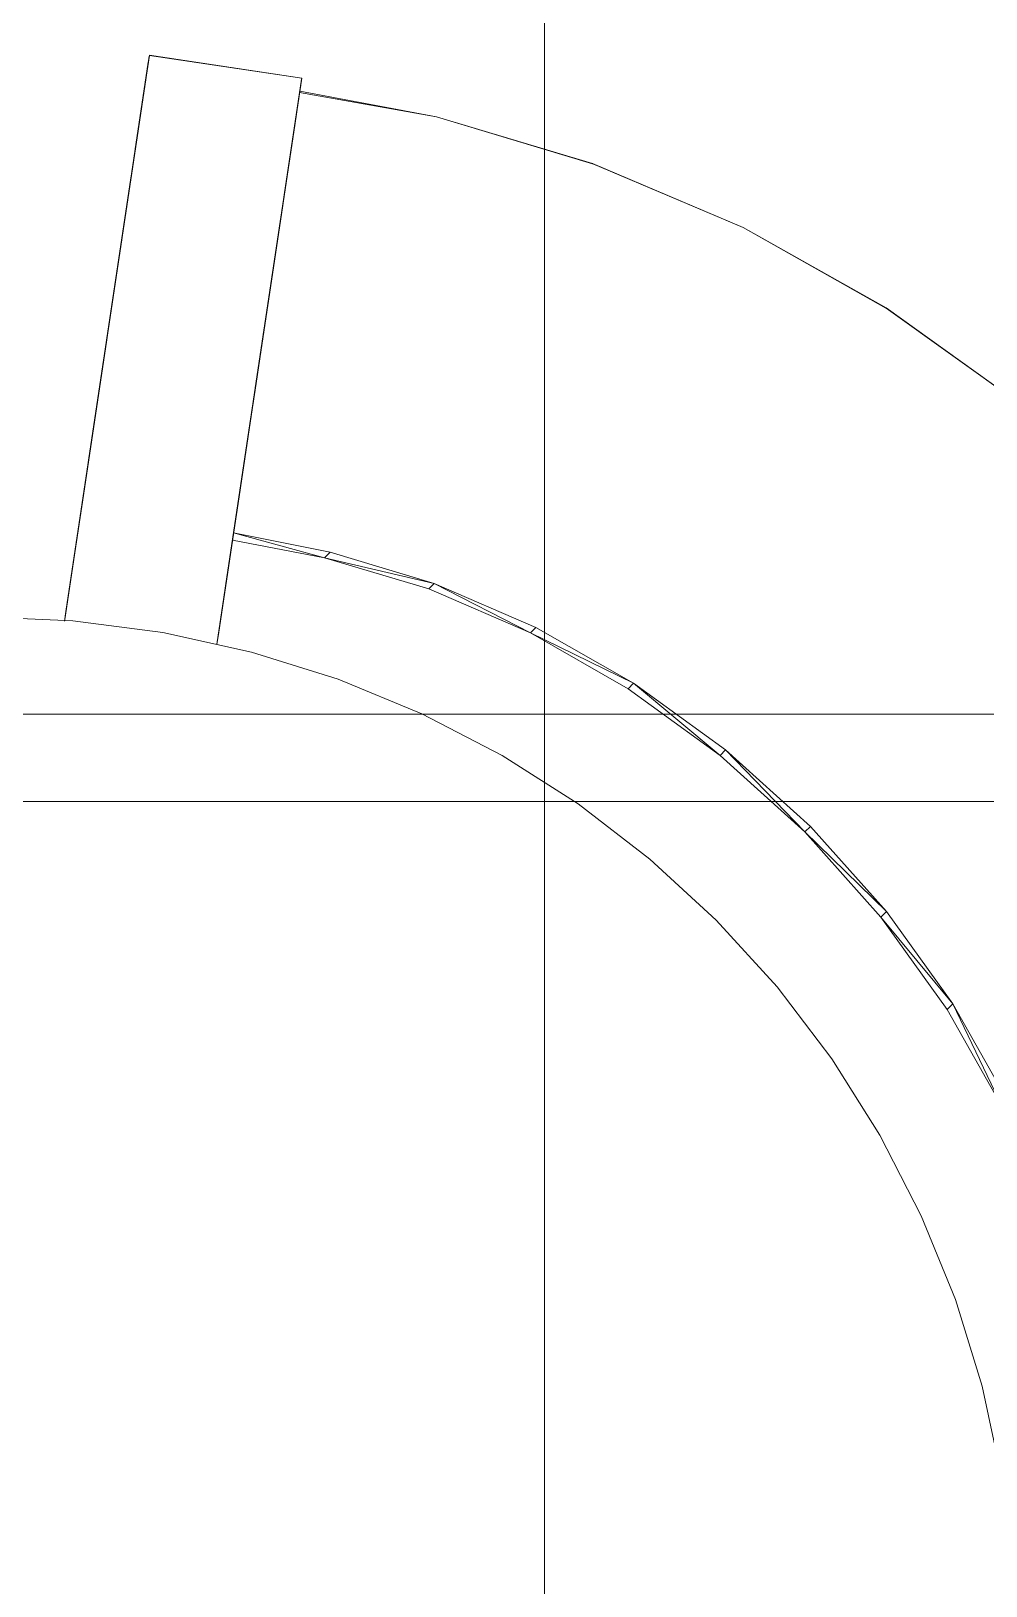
# Model space of a CAD drawing. Extents: x -566 to 72611, y -487 to 32334.
# Drawn here: x 89.28 to 96.26, y 61.27 to 72.63 of the extents above; entities that cross this region are included whole.
import ezdxf

# ---------------------------------------------------------------- set-up
doc = ezdxf.new("R2010")
doc.units = 0
doc.header["$LTSCALE"] = 0.5
doc.header["$MEASUREMENT"] = 0
doc.layers.add('ceilling', color=141, linetype='CONTINUOUS', lineweight=18)
doc.layers.add('floor', color=7, linetype='CONTINUOUS', lineweight=5, true_color=0xcfcfcf)
doc.layers.add('layout', color=7, linetype='CONTINUOUS', lineweight=5, true_color=0xcfcfcf)

msp = doc.modelspace()

# ---------------------------------------------------------------- hatches: boundary and pattern name
at = {"layer": 'floor'}
h = msp.add_hatch(dxfattribs=at)
h.set_pattern_fill('ANSI37', color=256, scale=100, angle=45)
h.set_pattern_definition([(90, (243.028, 267.632), (-12.5, 9e-16), []), (180, (243.028, 267.632), (-9e-16, -12.5), [])])
h.paths.add_polyline_path([(253.46925, 349.5), (154.11744, 349.5), (154.11744, 348.5), (101.14781, 348.5), (101.14781, 349.5), (0, 349.5), (0, 344.5), (36, 344.5, -0.33835703), (0, 308.66941), (0, 308.5), (0, 173.75), (253.46925, 173.75)])
h.paths.add_polyline_path([(36, 344.5), (0, 344.5), (0, 308.66941, 0.33835703)], flags=17)
h.paths.add_polyline_path([(253.46925, 173.75), (0, 173.75), (0, 173.74997), (0, 169.75), (253.46925, 169.75)])
h.paths.add_polyline_path([(253.46925, 169.75), (0, 169.75), (0, 149.21137), (36, 149.21137, -0.33835703), (0, 113.38078), (0, 113.21137), (0, 29.94998), (0, -5), (253.46925, -5)])
h.paths.add_polyline_path([(36, 149.21137), (0, 149.21137), (0, 113.38078, 0.33835703)], flags=17)
h.paths.add_polyline_path([(575.25, 169.75), (510, 169.75), (474.75, 169.75), (327.5, 169.75), (285.46925, 169.75), (285.46925, 165.75), (253.46925, 165.75), (253.46925, -5), (263.99725, -5), (263.99725, 95.99051), (287, 95.99051), (287, 97.5), (292, 97.5), (292, -5), (341.25, -5), (341.25, 13.02988), (341.25012, 15.02988), (346.24839, 15.02988, 0.36108524), (374.08728, 41.24999), (346.25012, 41.24999), (346.25012, 42.99999), (341.25, 42.99999), (341.25, 44.99999), (341.25, 97.5), (357.75, 97.5), (405.75, 97.5), (575.25, 97.5)])

# ---------------------------------------------------------------- linework, layer by layer
at = {"layer": 'ceilling'}
msp.add_line((0, 67), (341.25006, 67), dxfattribs=at)
at = {"layer": 'layout'}
for points in [[(90.14613, 72.45366, 2.3725), (90.14613, 72.45366, 2.3725), (90.13246, 72.36271, 2.15306), (89.99389, 71.43862, 2.15663)], [(90.00722, 71.5275, 2.29151), (90.00722, 71.5275, 2.29151), (90.14613, 72.45366, 2.3725), (89.99389, 71.43862, 2.15663)], [(90.02085, 71.61883, 2.42491), (90.02085, 71.61883, 2.42491), (90.14613, 72.45366, 2.3725), (90.00722, 71.5275, 2.29151)], [(90.146, 72.45241, 2.41261), (90.146, 72.45241, 2.41261), (90.14613, 72.45366, 2.3725), (90.02085, 71.61883, 2.42491)], [(90.14504, 72.44662, 2.45235), (90.14504, 72.44662, 2.45235), (90.146, 72.45241, 2.41261), (90.02085, 71.61883, 2.42491)], [(90.03497, 71.71262, 2.55679), (90.03497, 71.71262, 2.55679), (90.14504, 72.44662, 2.45235), (90.02085, 71.61883, 2.42491)], [(90.1435, 72.4364, 2.49127), (90.1435, 72.4364, 2.49127), (90.14504, 72.44662, 2.45235), (90.03497, 71.71262, 2.55679)], [(90.14131, 72.42182, 2.52892), (90.14131, 72.42182, 2.52892), (90.1435, 72.4364, 2.49127), (90.03497, 71.71262, 2.55679)], [(90.13855, 72.40314, 2.56487), (90.13855, 72.40314, 2.56487), (90.14131, 72.42182, 2.52892), (90.03497, 71.71262, 2.55679)], [(90.03904, 71.7395, 2.59033), (90.03904, 71.7395, 2.59033), (90.13855, 72.40314, 2.56487), (90.03497, 71.71262, 2.55679)], [(90.13517, 72.3804, 2.59869), (90.13517, 72.3804, 2.59869), (90.13855, 72.40314, 2.56487), (90.03904, 71.7395, 2.59033)], [(90.04347, 71.76966, 2.62125), (90.04347, 71.76966, 2.62125), (90.13517, 72.3804, 2.59869), (90.03904, 71.7395, 2.59033)], [(90.13118, 72.35395, 2.62999), (90.13118, 72.35395, 2.62999), (90.13517, 72.3804, 2.59869), (90.04347, 71.76966, 2.62125)], [(90.14613, 72.45366, 2.3725), (90.14613, 72.45366, 2.3725), (90.146, 72.45241, 2.41261), (91.26044, 72.28638, 2.3725)], [(90.11931, 72.2747, 1.9326), (90.11931, 72.2747, 1.9326), (90.10651, 72.18945, 1.71114), (89.95606, 71.18679, 1.74352)], [(89.95606, 71.18679, 1.74352), (89.95606, 71.18679, 1.74352), (90.11931, 72.2747, 1.9326), (89.96825, 71.26816, 1.8826)], [(89.98092, 71.35216, 2.02032), (89.98092, 71.35216, 2.02032), (90.11931, 72.2747, 1.9326), (89.96825, 71.26816, 1.8826)], [(90.13246, 72.36271, 2.15306), (90.13246, 72.36271, 2.15306), (90.11931, 72.2747, 1.9326), (89.98092, 71.35216, 2.02032)], [(89.99389, 71.43862, 2.15663), (89.99389, 71.43862, 2.15663), (90.13246, 72.36271, 2.15306), (89.98092, 71.35216, 2.02032)], [(90.04851, 71.80284, 2.64924), (90.04851, 71.80284, 2.64924), (90.13118, 72.35395, 2.62999), (90.04347, 71.76966, 2.62125)], [(90.12671, 72.32418, 2.65841), (90.12671, 72.32418, 2.65841), (90.13118, 72.35395, 2.62999), (90.04851, 71.80284, 2.64924)], [(90.0539, 71.83878, 2.67405), (90.0539, 71.83878, 2.67405), (90.12671, 72.32418, 2.65841), (90.04851, 71.80284, 2.64924)], [(90.1218, 72.29139, 2.68362), (90.1218, 72.29139, 2.68362), (90.12671, 72.32418, 2.65841), (90.0539, 71.83878, 2.67405)], [(90.05964, 71.87696, 2.69545), (90.05964, 71.87696, 2.69545), (90.1218, 72.29139, 2.68362), (90.0539, 71.83878, 2.67405)], [(90.1165, 72.25589, 2.70532), (90.1165, 72.25589, 2.70532), (90.1218, 72.29139, 2.68362), (90.05964, 71.87696, 2.69545)], [(91.26044, 72.28638, 2.3725), (91.26044, 72.28638, 2.3725), (91.10816, 71.27139, 2.15663), (91.24681, 72.19556, 2.15306)], [(91.12148, 71.36026, 2.29151), (91.12148, 71.36026, 2.29151), (91.10816, 71.27139, 2.15663), (91.26044, 72.28638, 2.3725)], [(91.13525, 71.45164, 2.42491), (91.13525, 71.45164, 2.42491), (91.12148, 71.36026, 2.29151), (91.26044, 72.28638, 2.3725)], [(91.26027, 72.28517, 2.41261), (91.26027, 72.28517, 2.41261), (91.13525, 71.45164, 2.42491), (91.26044, 72.28638, 2.3725)], [(91.25943, 72.27944, 2.45235), (91.25943, 72.27944, 2.45235), (91.13525, 71.45164, 2.42491), (91.26027, 72.28517, 2.41261)], [(91.14928, 71.54535, 2.55679), (91.14928, 71.54535, 2.55679), (91.13525, 71.45164, 2.42491), (91.25943, 72.27944, 2.45235)], [(91.2579, 72.26921, 2.49127), (91.2579, 72.26921, 2.49127), (91.14928, 71.54535, 2.55679), (91.25943, 72.27944, 2.45235)], [(91.25571, 72.25463, 2.52892), (91.25571, 72.25463, 2.52892), (91.14928, 71.54535, 2.55679), (91.2579, 72.26921, 2.49127)], [(90.10651, 72.18945, 1.71114), (90.10651, 72.18945, 1.71114), (90.0941, 72.10691, 1.48873), (89.94423, 71.10784, 1.60313)], [(89.95606, 71.18679, 1.74352), (89.95606, 71.18679, 1.74352), (90.10651, 72.18945, 1.71114), (89.94423, 71.10784, 1.60313)], [(90.06561, 71.91717, 2.71323), (90.06561, 71.91717, 2.71323), (90.1165, 72.25589, 2.70532), (90.05964, 71.87696, 2.69545)], [(90.11308, 72.23337, 2.716), (90.11308, 72.23337, 2.716), (90.1165, 72.25589, 2.70532), (90.06561, 71.91717, 2.71323)], [(90.07196, 71.95906, 2.72723), (90.07196, 71.95906, 2.72723), (90.11308, 72.23337, 2.716), (90.06561, 71.91717, 2.71323)], [(90.10488, 72.17862, 2.73724), (90.10488, 72.17862, 2.73724), (90.11308, 72.23337, 2.716), (90.07196, 71.95906, 2.72723)], [(90.07836, 72.00212, 2.73733), (90.07836, 72.00212, 2.73733), (90.10488, 72.17862, 2.73724), (90.07196, 71.95906, 2.72723)], [(90.09831, 72.1347, 2.74337), (90.09831, 72.1347, 2.74337), (90.10488, 72.17862, 2.73724), (90.07836, 72.00212, 2.73733)], [(91.24681, 72.19556, 2.15306), (91.24681, 72.19556, 2.15306), (91.09518, 71.18493, 2.02032), (91.23357, 72.10747, 1.9326)], [(91.10816, 71.27139, 2.15663), (91.10816, 71.27139, 2.15663), (91.09518, 71.18493, 2.02032), (91.24681, 72.19556, 2.15306)], [(91.25295, 72.23595, 2.56487), (91.25295, 72.23595, 2.56487), (91.14928, 71.54535, 2.55679), (91.25571, 72.25463, 2.52892)], [(91.15331, 71.57227, 2.59033), (91.15331, 71.57227, 2.59033), (91.14928, 71.54535, 2.55679), (91.25295, 72.23595, 2.56487)], [(91.24953, 72.21325, 2.59869), (91.24953, 72.21325, 2.59869), (91.15331, 71.57227, 2.59033), (91.25295, 72.23595, 2.56487)], [(91.15787, 71.60247, 2.62125), (91.15787, 71.60247, 2.62125), (91.15331, 71.57227, 2.59033), (91.24953, 72.21325, 2.59869)], [(91.24554, 72.18681, 2.62999), (91.24554, 72.18681, 2.62999), (91.15787, 71.60247, 2.62125), (91.24953, 72.21325, 2.59869)], [(91.16286, 71.63569, 2.64924), (91.16286, 71.63569, 2.64924), (91.15787, 71.60247, 2.62125), (91.24554, 72.18681, 2.62999)], [(91.24107, 72.15704, 2.65841), (91.24107, 72.15704, 2.65841), (91.16286, 71.63569, 2.64924), (91.24554, 72.18681, 2.62999)], [(91.16821, 71.6715, 2.67405), (91.16821, 71.6715, 2.67405), (91.16286, 71.63569, 2.64924), (91.24107, 72.15704, 2.65841)], [(91.23611, 72.12412, 2.68362), (91.23611, 72.12412, 2.68362), (91.16821, 71.6715, 2.67405), (91.24107, 72.15704, 2.65841)], [(91.24478, 72.18175, 2.62991), (91.24478, 72.18175, 2.62991), (91.24637, 72.19238, 2.65727), (92.24449, 72.00271, 2.30042)], [(90.0941, 72.10691, 1.48873), (90.0941, 72.10691, 1.48873), (90.08218, 72.02736, 1.26539), (89.92169, 70.95779, 1.31857)], [(89.93274, 71.03148, 1.46147), (89.93274, 71.03148, 1.46147), (90.0941, 72.10691, 1.48873), (89.92169, 70.95779, 1.31857)], [(89.94423, 71.10784, 1.60313), (89.94423, 71.10784, 1.60313), (90.0941, 72.10691, 1.48873), (89.93274, 71.03148, 1.46147)], [(90.08498, 72.04599, 2.74341), (90.08498, 72.04599, 2.74341), (90.09831, 72.1347, 2.74337), (90.07836, 72.00212, 2.73733)], [(90.09164, 72.09035, 2.74544), (90.09164, 72.09035, 2.74544), (90.09831, 72.1347, 2.74337), (90.08498, 72.04599, 2.74341)], [(91.23357, 72.10747, 1.9326), (91.23357, 72.10747, 1.9326), (91.07046, 71.0196, 1.74352), (91.22082, 72.02217, 1.71115)], [(91.0826, 71.10101, 1.8826), (91.0826, 71.10101, 1.8826), (91.07046, 71.0196, 1.74352), (91.23357, 72.10747, 1.9326)], [(91.09518, 71.18493, 2.02032), (91.09518, 71.18493, 2.02032), (91.0826, 71.10101, 1.8826), (91.23357, 72.10747, 1.9326)], [(91.174, 71.70981, 2.69545), (91.174, 71.70981, 2.69545), (91.16821, 71.6715, 2.67405), (91.23611, 72.12412, 2.68362)], [(91.23077, 72.08865, 2.70532), (91.23077, 72.08865, 2.70532), (91.174, 71.70981, 2.69545), (91.23611, 72.12412, 2.68362)], [(91.18, 71.74998, 2.71323), (91.18, 71.74998, 2.71323), (91.174, 71.70981, 2.69545), (91.23077, 72.08865, 2.70532)], [(91.22743, 72.06622, 2.716), (91.22743, 72.06622, 2.716), (91.18, 71.74998, 2.71323), (91.23077, 72.08865, 2.70532)], [(91.18623, 71.79183, 2.72723), (91.18623, 71.79183, 2.72723), (91.18, 71.74998, 2.71323), (91.22743, 72.06622, 2.716)], [(91.21919, 72.01134, 2.73724), (91.21919, 72.01134, 2.73724), (91.18623, 71.79183, 2.72723), (91.22743, 72.06622, 2.716)], [(91.22743, 72.06622, 2.716), (91.22743, 72.06622, 2.716), (91.22511, 72.0509, 2.72327), (91.21919, 72.01134, 2.73724)], [(90.07065, 71.95052, 1.04115), (90.07065, 71.95052, 1.04115), (90.05951, 71.87657, 0.81604), (89.89083, 70.75225, 0.88293)], [(89.90074, 70.81809, 1.02927), (89.90074, 70.81809, 1.02927), (90.07065, 71.95052, 1.04115), (89.89083, 70.75225, 0.88293)], [(89.91104, 70.88664, 1.1745), (89.91104, 70.88664, 1.1745), (90.07065, 71.95052, 1.04115), (89.90074, 70.81809, 1.02927)], [(90.08218, 72.02736, 1.26539), (90.08218, 72.02736, 1.26539), (90.07065, 71.95052, 1.04115), (89.91104, 70.88664, 1.1745)], [(89.92169, 70.95779, 1.31857), (89.92169, 70.95779, 1.31857), (90.08218, 72.02736, 1.26539), (89.91104, 70.88664, 1.1745)], [(91.20845, 71.93977, 1.48873), (91.20845, 71.93977, 1.48873), (91.03609, 70.7906, 1.31857), (91.19649, 71.86008, 1.26539)], [(91.04709, 70.86433, 1.46147), (91.04709, 70.86433, 1.46147), (91.03609, 70.7906, 1.31857), (91.20845, 71.93977, 1.48873)], [(91.05858, 70.94069, 1.60313), (91.05858, 70.94069, 1.60313), (91.04709, 70.86433, 1.46147), (91.20845, 71.93977, 1.48873)], [(91.22082, 72.02217, 1.71115), (91.22082, 72.02217, 1.71115), (91.05858, 70.94069, 1.60313), (91.20845, 71.93977, 1.48873)], [(91.07046, 71.0196, 1.74352), (91.07046, 71.0196, 1.74352), (91.05858, 70.94069, 1.60313), (91.22082, 72.02217, 1.71115)], [(91.19276, 71.83493, 2.73733), (91.19276, 71.83493, 2.73733), (91.18623, 71.79183, 2.72723), (91.21919, 72.01134, 2.73724)], [(91.21262, 71.96742, 2.74337), (91.21262, 71.96742, 2.74337), (91.19276, 71.83493, 2.73733), (91.21919, 72.01134, 2.73724)], [(91.19934, 71.87885, 2.74341), (91.19934, 71.87885, 2.74341), (91.19276, 71.83493, 2.73733), (91.21262, 71.96742, 2.74337)], [(91.206, 71.9232, 2.74544), (91.206, 71.9232, 2.74544), (91.19934, 71.87885, 2.74341), (91.21262, 71.96742, 2.74337)], [(93.38671, 71.66187, 2.25709), (93.38671, 71.66187, 2.25709), (93.38472, 71.66023, 2.21686), (92.24449, 72.00271, 2.30042)], [(90.04891, 71.80556, 0.59011), (90.04891, 71.80556, 0.59011), (90.03865, 71.7373, 0.36337), (89.86979, 70.6116, 0.40448)], [(89.88005, 70.68037, 0.64411), (89.88005, 70.68037, 0.64411), (90.04891, 71.80556, 0.59011), (89.86979, 70.6116, 0.40448)], [(90.05951, 71.87657, 0.81604), (90.05951, 71.87657, 0.81604), (90.04891, 71.80556, 0.59011), (89.88005, 70.68037, 0.64411)], [(89.89083, 70.75225, 0.88293), (89.89083, 70.75225, 0.88293), (90.05951, 71.87657, 0.81604), (89.88005, 70.68037, 0.64411)], [(91.19649, 71.86008, 1.26539), (91.19649, 71.86008, 1.26539), (91.0254, 70.7195, 1.1745), (91.185, 71.78337, 1.04115)], [(91.03609, 70.7906, 1.31857), (91.03609, 70.7906, 1.31857), (91.0254, 70.7195, 1.1745), (91.19649, 71.86008, 1.26539)], [(90.03865, 71.7373, 0.36337), (90.03865, 71.7373, 0.36337), (90.02892, 71.67198, 0.13587), (89.85993, 70.54607, 0.16516)], [(89.86979, 70.6116, 0.40448), (89.86979, 70.6116, 0.40448), (90.03865, 71.7373, 0.36337), (89.85993, 70.54607, 0.16516)], [(91.17391, 71.70938, 0.81604), (91.17391, 71.70938, 0.81604), (90.9944, 70.51323, 0.64411), (91.16322, 71.63828, 0.5901)], [(91.00523, 70.58506, 0.88293), (91.00523, 70.58506, 0.88293), (90.9944, 70.51323, 0.64411), (91.17391, 71.70938, 0.81604)], [(91.185, 71.78337, 1.04115), (91.185, 71.78337, 1.04115), (91.00523, 70.58506, 0.88293), (91.17391, 71.70938, 0.81604)], [(91.01509, 70.65094, 1.02927), (91.01509, 70.65094, 1.02927), (91.00523, 70.58506, 0.88293), (91.185, 71.78337, 1.04115)], [(91.0254, 70.7195, 1.1745), (91.0254, 70.7195, 1.1745), (91.01509, 70.65094, 1.02927), (91.185, 71.78337, 1.04115)], [(90.01945, 71.60917, -0.09352), (90.01945, 71.60917, -0.09352), (90.01169, 71.55744, -0.2887), (89.84411, 70.44067, -0.23518)], [(89.852, 70.49296, -0.03547), (89.852, 70.49296, -0.03547), (90.01945, 71.60917, -0.09352), (89.84411, 70.44067, -0.23518)], [(90.02892, 71.67198, 0.13587), (90.02892, 71.67198, 0.13587), (90.01945, 71.60917, -0.09352), (89.852, 70.49296, -0.03547)], [(89.85993, 70.54607, 0.16516), (89.85993, 70.54607, 0.16516), (90.02892, 71.67198, 0.13587), (89.852, 70.49296, -0.03547)], [(91.16322, 71.63828, 0.5901), (91.16322, 71.63828, 0.5901), (90.98406, 70.44437, 0.40448), (91.15304, 71.57011, 0.36337)], [(90.9944, 70.51323, 0.64411), (90.9944, 70.51323, 0.64411), (90.98406, 70.44437, 0.40448), (91.16322, 71.63828, 0.5901)], [(93.38671, 71.66187, 2.25709), (93.38671, 71.66187, 2.25709), (93.38752, 71.66001, 2.29725), (94.48716, 71.19498, 2.22424)], [(90.00393, 71.50605, -0.48521), (90.00393, 71.50605, -0.48521), (89.99635, 71.45536, -0.68188), (89.82876, 70.33825, -0.63507)], [(89.83635, 70.38911, -0.43505), (89.83635, 70.38911, -0.43505), (90.00393, 71.50605, -0.48521), (89.82876, 70.33825, -0.63507)], [(90.01169, 71.55744, -0.2887), (90.01169, 71.55744, -0.2887), (90.00393, 71.50605, -0.48521), (89.83635, 70.38911, -0.43505)], [(89.84411, 70.44067, -0.23518), (89.84411, 70.44067, -0.23518), (90.01169, 71.55744, -0.2887), (89.83635, 70.38911, -0.43505)], [(91.14318, 71.50475, 0.13587), (91.14318, 71.50475, 0.13587), (90.96626, 70.32573, -0.03547), (91.1338, 71.44202, -0.09352)], [(90.97428, 70.37892, 0.16516), (90.97428, 70.37892, 0.16516), (90.96626, 70.32573, -0.03547), (91.14318, 71.50475, 0.13587)], [(91.15304, 71.57011, 0.36337), (91.15304, 71.57011, 0.36337), (90.97428, 70.37892, 0.16516), (91.14318, 71.50475, 0.13587)], [(90.98406, 70.44437, 0.40448), (90.98406, 70.44437, 0.40448), (90.97428, 70.37892, 0.16516), (91.15304, 71.57011, 0.36337)], [(89.9814, 71.35583, -1.07565), (89.9814, 71.35583, -1.07565), (89.97412, 71.30708, -1.27277), (89.80645, 70.18953, -1.23604)], [(89.81377, 70.23841, -1.03557), (89.81377, 70.23841, -1.03557), (89.9814, 71.35583, -1.07565), (89.80645, 70.18953, -1.23604)], [(89.98885, 71.40527, -0.87869), (89.98885, 71.40527, -0.87869), (89.9814, 71.35583, -1.07565), (89.81377, 70.23841, -1.03557)], [(89.82122, 70.28803, -0.83524), (89.82122, 70.28803, -0.83524), (89.98885, 71.40527, -0.87869), (89.81377, 70.23841, -1.03557)], [(89.99635, 71.45536, -0.68188), (89.99635, 71.45536, -0.68188), (89.98885, 71.40527, -0.87869), (89.82122, 70.28803, -0.83524)], [(89.82876, 70.33825, -0.63507), (89.82876, 70.33825, -0.63507), (89.99635, 71.45536, -0.68188), (89.82122, 70.28803, -0.83524)], [(91.12604, 71.39029, -0.28871), (91.12604, 71.39029, -0.28871), (90.95074, 70.22192, -0.43505), (91.11833, 71.33886, -0.48521)], [(90.95846, 70.27352, -0.23518), (90.95846, 70.27352, -0.23518), (90.95074, 70.22192, -0.43505), (91.12604, 71.39029, -0.28871)], [(91.1338, 71.44202, -0.09352), (91.1338, 71.44202, -0.09352), (90.95846, 70.27352, -0.23518), (91.12604, 71.39029, -0.28871)], [(90.96626, 70.32573, -0.03547), (90.96626, 70.32573, -0.03547), (90.95846, 70.27352, -0.23518), (91.1338, 71.44202, -0.09352)], [(89.96689, 71.25897, -1.47002), (89.96689, 71.25897, -1.47002), (89.95974, 71.21147, -1.66742), (89.79207, 70.09375, -1.63742)], [(89.79917, 70.1413, -1.43665), (89.79917, 70.1413, -1.43665), (89.96689, 71.25897, -1.47002), (89.79207, 70.09375, -1.63742)], [(89.81154, 70.22353, -27.15346), (89.81154, 70.22353, -27.15346), (89.79681, 70.12533, -26.62492), (89.97364, 71.3041, -26.97201)], [(89.95891, 71.20573, -26.44234), (89.95891, 71.20573, -26.44234), (89.97364, 71.3041, -26.97201), (89.79681, 70.12533, -26.62492)], [(89.97412, 71.30708, -1.27277), (89.97412, 71.30708, -1.27277), (89.96689, 71.25897, -1.47002), (89.79917, 70.1413, -1.43665)], [(89.80645, 70.18953, -1.23604), (89.80645, 70.18953, -1.23604), (89.97412, 71.30708, -1.27277), (89.79917, 70.1413, -1.43665)], [(91.10316, 71.23799, -0.87869), (91.10316, 71.23799, -0.87869), (90.92812, 70.07127, -1.03557), (91.0958, 71.18864, -1.07565)], [(90.93562, 70.12084, -0.83524), (90.93562, 70.12084, -0.83524), (90.92812, 70.07127, -1.03557), (91.10316, 71.23799, -0.87869)], [(91.11074, 71.28817, -0.68188), (91.11074, 71.28817, -0.68188), (90.93562, 70.12084, -0.83524), (91.10316, 71.23799, -0.87869)], [(90.94312, 70.1711, -0.63507), (90.94312, 70.1711, -0.63507), (90.93562, 70.12084, -0.83524), (91.11074, 71.28817, -0.68188)], [(91.11833, 71.33886, -0.48521), (91.11833, 71.33886, -0.48521), (90.94312, 70.1711, -0.63507), (91.11074, 71.28817, -0.68188)], [(90.95074, 70.22192, -0.43505), (90.95074, 70.22192, -0.43505), (90.94312, 70.1711, -0.63507), (91.11833, 71.33886, -0.48521)], [(78.86543, 71.20378, -0.01238), (100.60091, 49.4657), (100.60225, 49.46696, -0.01238)], [(89.95277, 71.16466, -1.86496), (89.95277, 71.16466, -1.86496), (89.9458, 71.11854, -2.06264), (89.77813, 70.00065, -2.03936)], [(89.78501, 70.04685, -1.83832), (89.78501, 70.04685, -1.83832), (89.95277, 71.16466, -1.86496), (89.77813, 70.00065, -2.03936)], [(89.7819, 70.02593, -26.09712), (89.7819, 70.02593, -26.09712), (89.95891, 71.20573, -26.44234), (89.79681, 70.12533, -26.62492)], [(89.94392, 71.1059, -25.9123), (89.94392, 71.1059, -25.9123), (89.95891, 71.20573, -26.44234), (89.7819, 70.02593, -26.09712)], [(89.95974, 71.21147, -1.66742), (89.95974, 71.21147, -1.66742), (89.95277, 71.16466, -1.86496), (89.78501, 70.04685, -1.83832)], [(89.79207, 70.09375, -1.63742), (89.79207, 70.09375, -1.63742), (89.95974, 71.21147, -1.66742), (89.78501, 70.04685, -1.83832)], [(90.92589, 70.05638, -27.15346), (90.92589, 70.05638, -27.15346), (91.08799, 71.13695, -26.97201), (90.91112, 69.95806, -26.62492)], [(91.07331, 71.03854, -26.44234), (91.07331, 71.03854, -26.44234), (90.91112, 69.95806, -26.62492), (91.08799, 71.13695, -26.97201)], [(91.08843, 71.1398, -1.27277), (91.08843, 71.1398, -1.27277), (90.91357, 69.97411, -1.43665), (91.0812, 71.0917, -1.47002)], [(90.9208, 70.02238, -1.23604), (90.9208, 70.02238, -1.23604), (90.91357, 69.97411, -1.43665), (91.08843, 71.1398, -1.27277)], [(91.0958, 71.18864, -1.07565), (91.0958, 71.18864, -1.07565), (90.9208, 70.02238, -1.23604), (91.08843, 71.1398, -1.27277)], [(90.92812, 70.07127, -1.03557), (90.92812, 70.07127, -1.03557), (90.9208, 70.02238, -1.23604), (91.0958, 71.18864, -1.07565)], [(95.5319, 70.60808, 2.20231), (95.5319, 70.60808, 2.20231), (95.53006, 70.60629, 2.16207), (94.48716, 71.19498, 2.22424)], [(89.93226, 71.02815, -2.45884), (89.93226, 71.02815, -2.45884), (89.8964, 70.78922, -3.52189), (89.73535, 69.71607, -3.30401)], [(89.77125, 69.95513, -2.24016), (89.77125, 69.95513, -2.24016), (89.93226, 71.02815, -2.45884), (89.73535, 69.71607, -3.30401)], [(89.76678, 69.92536, -25.56954), (89.76678, 69.92536, -25.56954), (89.94392, 71.1059, -25.9123), (89.7819, 70.02593, -26.09712)], [(89.9288, 71.00499, -25.38247), (89.9288, 71.00499, -25.38247), (89.94392, 71.1059, -25.9123), (89.76678, 69.92536, -25.56954)], [(89.9458, 71.11854, -2.06264), (89.9458, 71.11854, -2.06264), (89.93905, 71.07307, -2.26046), (89.77125, 69.95513, -2.24016)], [(89.77813, 70.00065, -2.03936), (89.77813, 70.00065, -2.03936), (89.9458, 71.11854, -2.06264), (89.77125, 69.95513, -2.24016)], [(89.93905, 71.07307, -2.26046), (89.93905, 71.07307, -2.26046), (89.93226, 71.02815, -2.45884), (89.77125, 69.95513, -2.24016)], [(89.8964, 70.78922, -3.52189), (89.8964, 70.78922, -3.52189), (89.93226, 71.02815, -2.45884), (89.79172, 70.09151, -6.62704)], [(90.89626, 69.85878, -26.09712), (90.89626, 69.85878, -26.09712), (90.91112, 69.95806, -26.62492), (91.07331, 71.03854, -26.44234)], [(91.05827, 70.93875, -25.9123), (91.05827, 70.93875, -25.9123), (90.89626, 69.85878, -26.09712), (91.07331, 71.03854, -26.44234)], [(91.07414, 71.04428, -1.66742), (91.07414, 71.04428, -1.66742), (90.89941, 69.87967, -1.83832), (91.06713, 70.99751, -1.86497)], [(90.90643, 69.92661, -1.63742), (90.90643, 69.92661, -1.63742), (90.89941, 69.87967, -1.83832), (91.07414, 71.04428, -1.66742)], [(91.0812, 71.0917, -1.47002), (91.0812, 71.0917, -1.47002), (90.90643, 69.92661, -1.63742), (91.07414, 71.04428, -1.66742)], [(90.91357, 69.97411, -1.43665), (90.91357, 69.97411, -1.43665), (90.90643, 69.92661, -1.63742), (91.0812, 71.0917, -1.47002)], [(89.73614, 69.72065, -24.51501), (89.73614, 69.72065, -24.51501), (89.91345, 70.90273, -24.85285), (89.75157, 69.82367, -25.04217)], [(89.89789, 70.79932, -24.32344), (89.89789, 70.79932, -24.32344), (89.91345, 70.90273, -24.85285), (89.73614, 69.72065, -24.51501)], [(89.75157, 69.82367, -25.04217), (89.75157, 69.82367, -25.04217), (89.9288, 71.00499, -25.38247), (89.76678, 69.92536, -25.56954)], [(89.91345, 70.90273, -24.85285), (89.91345, 70.90273, -24.85285), (89.9288, 71.00499, -25.38247), (89.75157, 69.82367, -25.04217)], [(90.88113, 69.75822, -25.56954), (90.88113, 69.75822, -25.56954), (90.89626, 69.85878, -26.09712), (91.05827, 70.93875, -25.9123)], [(91.04311, 70.83771, -25.38247), (91.04311, 70.83771, -25.38247), (90.88113, 69.75822, -25.56954), (91.05827, 70.93875, -25.9123)], [(91.0602, 70.95135, -2.06264), (91.0602, 70.95135, -2.06264), (90.8856, 69.78799, -2.24016), (91.05332, 70.90583, -2.26046)], [(90.8924, 69.83342, -2.03936), (90.8924, 69.83342, -2.03936), (90.8856, 69.78799, -2.24016), (91.0602, 70.95135, -2.06264)], [(91.05332, 70.90583, -2.26046), (91.05332, 70.90583, -2.26046), (90.8856, 69.78799, -2.24016), (91.04657, 70.86088, -2.45884)], [(91.06713, 70.99751, -1.86497), (91.06713, 70.99751, -1.86497), (90.8924, 69.83342, -2.03936), (91.0602, 70.95135, -2.06264)], [(90.89941, 69.87967, -1.83832), (90.89941, 69.87967, -1.83832), (90.8924, 69.83342, -2.03936), (91.06713, 70.99751, -1.86497)], [(89.8964, 70.78922, -3.52189), (89.8964, 70.78922, -3.52189), (89.79172, 70.09151, -6.62704), (89.63014, 69.01439, -6.42702)], [(89.73535, 69.71607, -3.30401), (89.73535, 69.71607, -3.30401), (89.8964, 70.78922, -3.52189), (89.63014, 69.01439, -6.42702)], [(89.72049, 69.61646, -23.98806), (89.72049, 69.61646, -23.98806), (89.89789, 70.79932, -24.32344), (89.73614, 69.72065, -24.51501)], [(89.8822, 70.69465, -23.79425), (89.8822, 70.69465, -23.79425), (89.89789, 70.79932, -24.32344), (89.72049, 69.61646, -23.98806)], [(91.04657, 70.86088, -2.45884), (91.04657, 70.86088, -2.45884), (90.84975, 69.54888, -3.30401), (91.01075, 70.62208, -3.52189)], [(90.8856, 69.78799, -2.24016), (90.8856, 69.78799, -2.24016), (90.84975, 69.54888, -3.30401), (91.04657, 70.86088, -2.45884)], [(90.86588, 69.6564, -25.04217), (90.86588, 69.6564, -25.04217), (90.88113, 69.75822, -25.56954), (91.04311, 70.83771, -25.38247)], [(91.02781, 70.73559, -24.85285), (91.02781, 70.73559, -24.85285), (90.86588, 69.6564, -25.04217), (91.04311, 70.83771, -25.38247)], [(89.70466, 69.51106, -23.46134), (89.70466, 69.51106, -23.46134), (89.8822, 70.69465, -23.79425), (89.72049, 69.61646, -23.98806)], [(89.86633, 70.58878, -23.26528), (89.86633, 70.58878, -23.26528), (89.8822, 70.69465, -23.79425), (89.70466, 69.51106, -23.46134)], [(90.8504, 69.55341, -24.51501), (90.8504, 69.55341, -24.51501), (90.86588, 69.6564, -25.04217), (91.02781, 70.73559, -24.85285)], [(91.01229, 70.63213, -24.32344), (91.01229, 70.63213, -24.32344), (90.8504, 69.55341, -24.51501), (91.02781, 70.73559, -24.85285)], [(89.68862, 69.40432, -22.93483), (89.68862, 69.40432, -22.93483), (89.86633, 70.58878, -23.26528), (89.70466, 69.51106, -23.46134)], [(89.85029, 70.4817, -22.73653), (89.85029, 70.4817, -22.73653), (89.86633, 70.58878, -23.26528), (89.68862, 69.40432, -22.93483)], [(91.01075, 70.62208, -3.52189), (91.01075, 70.62208, -3.52189), (90.74445, 68.84711, -6.42702), (90.90612, 69.92432, -6.62705)], [(90.84975, 69.54888, -3.30401), (90.84975, 69.54888, -3.30401), (90.74445, 68.84711, -6.42702), (91.01075, 70.62208, -3.52189)], [(90.83475, 69.44922, -23.98806), (90.83475, 69.44922, -23.98806), (90.8504, 69.55341, -24.51501), (91.01229, 70.63213, -24.32344)], [(91.01229, 70.63213, -24.32344), (91.01229, 70.63213, -24.32344), (90.83475, 69.44922, -23.98806), (90.99659, 70.52746, -23.79425)], [(95.5319, 70.60808, 2.20231), (95.5319, 70.60808, 2.20231), (95.53166, 70.60659, 2.2425), (96.50713, 69.90864, 2.19157)], [(89.67244, 69.2965, -22.40855), (89.67244, 69.2965, -22.40855), (89.85029, 70.4817, -22.73653), (89.68862, 69.40432, -22.93483)], [(89.83407, 70.37341, -22.20801), (89.83407, 70.37341, -22.20801), (89.85029, 70.4817, -22.73653), (89.67244, 69.2965, -22.40855)], [(90.81897, 69.34378, -23.46133), (90.81897, 69.34378, -23.46133), (90.83475, 69.44922, -23.98806), (90.99659, 70.52746, -23.79425)], [(90.98068, 70.42163, -23.26528), (90.98068, 70.42163, -23.26528), (90.81897, 69.34378, -23.46133), (90.99659, 70.52746, -23.79425)], [(89.65609, 69.18748, -21.88249), (89.65609, 69.18748, -21.88249), (89.83407, 70.37341, -22.20801), (89.67244, 69.2965, -22.40855)], [(89.81754, 70.26387, -21.67971), (89.81754, 70.26387, -21.67971), (89.83407, 70.37341, -22.20801), (89.65609, 69.18748, -21.88249)], [(90.80297, 69.23717, -22.93483), (90.80297, 69.23717, -22.93483), (90.81897, 69.34378, -23.46133), (90.98068, 70.42163, -23.26528)], [(90.96464, 70.31455, -22.73653), (90.96464, 70.31455, -22.73653), (90.80297, 69.23717, -22.93483), (90.98068, 70.42163, -23.26528)], [(89.63957, 69.07725, -21.35667), (89.63957, 69.07725, -21.35667), (89.81754, 70.26387, -21.67971), (89.65609, 69.18748, -21.88249)], [(89.80097, 70.15316, -21.15164), (89.80097, 70.15316, -21.15164), (89.81754, 70.26387, -21.67971), (89.63957, 69.07725, -21.35667)], [(90.7868, 69.12936, -22.40855), (90.7868, 69.12936, -22.40855), (90.80297, 69.23717, -22.93483), (90.96464, 70.31455, -22.73653)], [(90.94833, 70.20618, -22.20801), (90.94833, 70.20618, -22.20801), (90.7868, 69.12936, -22.40855), (90.96464, 70.31455, -22.73653)], [(89.62278, 68.96538, -20.82926), (89.62278, 68.96538, -20.82926), (89.80097, 70.15316, -21.15164), (89.63957, 69.07725, -21.35667)], [(89.78423, 70.04159, -20.62576), (89.78423, 70.04159, -20.62576), (89.80097, 70.15316, -21.15164), (89.62278, 68.96538, -20.82926)], [(90.77049, 69.02029, -21.88249), (90.77049, 69.02029, -21.88249), (90.7868, 69.12936, -22.40855), (90.94833, 70.20618, -22.20801)], [(90.93194, 70.09668, -21.67971), (90.93194, 70.09668, -21.67971), (90.77049, 69.02029, -21.88249), (90.94833, 70.20618, -22.20801)], [(89.79172, 70.09151, -6.62704), (89.79172, 70.09151, -6.62704), (89.69059, 69.41722, -10.24316), (89.52766, 68.33143, -10.08892)], [(89.63014, 69.01439, -6.42702), (89.63014, 69.01439, -6.42702), (89.79172, 70.09151, -6.62704), (89.52766, 68.33143, -10.08892)], [(89.60555, 68.851, -20.27553), (89.60555, 68.851, -20.27553), (89.78423, 70.04159, -20.62576), (89.62278, 68.96538, -20.82926)], [(89.76735, 69.92912, -20.08112), (89.76735, 69.92912, -20.08112), (89.78423, 70.04159, -20.62576), (89.60555, 68.851, -20.27553)], [(90.75388, 68.90997, -21.35667), (90.75388, 68.90997, -21.35667), (90.77049, 69.02029, -21.88249), (90.93194, 70.09668, -21.67971)], [(90.91537, 69.98597, -21.15164), (90.91537, 69.98597, -21.15164), (90.75388, 68.90997, -21.35667), (90.93194, 70.09668, -21.67971)], [(89.58955, 68.74371, -19.71866), (89.58955, 68.74371, -19.71866), (89.76735, 69.92912, -20.08112), (89.60555, 68.851, -20.27553)], [(89.75161, 69.82432, -19.53712), (89.75161, 69.82432, -19.53712), (89.76735, 69.92912, -20.08112), (89.58955, 68.74371, -19.71866)], [(89.73535, 69.71607, -3.30401), (89.73535, 69.71607, -3.30401), (89.63014, 69.01439, -6.42702), (89.77125, 69.95513, -2.24016)], [(90.90612, 69.92432, -6.62705), (90.90612, 69.92432, -6.62705), (90.64201, 68.16428, -10.08892), (90.8049, 69.24994, -10.24316)], [(90.74445, 68.84711, -6.42702), (90.74445, 68.84711, -6.42702), (90.64201, 68.16428, -10.08892), (90.90612, 69.92432, -6.62705)], [(90.71995, 68.68381, -20.27553), (90.71995, 68.68381, -20.27553), (90.73709, 68.7981, -20.82926), (90.89858, 69.87444, -20.62576)], [(90.8817, 69.76197, -20.08112), (90.8817, 69.76197, -20.08112), (90.71995, 68.68381, -20.27553), (90.89858, 69.87444, -20.62576)], [(90.73709, 68.7981, -20.82926), (90.73709, 68.7981, -20.82926), (90.75388, 68.90997, -21.35667), (90.91537, 69.98597, -21.15164)], [(90.89858, 69.87444, -20.62576), (90.89858, 69.87444, -20.62576), (90.73709, 68.7981, -20.82926), (90.91537, 69.98597, -21.15164)], [(89.57452, 68.64374, -19.16055), (89.57452, 68.64374, -19.16055), (89.75161, 69.82432, -19.53712), (89.58955, 68.74371, -19.71866)], [(89.73701, 69.72669, -18.99194), (89.73701, 69.72669, -18.99194), (89.75161, 69.82432, -19.53712), (89.57452, 68.64374, -19.16055)], [(90.70382, 68.57647, -19.71866), (90.70382, 68.57647, -19.71866), (90.71995, 68.68381, -20.27553), (90.8817, 69.76197, -20.08112)], [(90.86601, 69.65713, -19.53712), (90.86601, 69.65713, -19.53712), (90.70382, 68.57647, -19.71866), (90.8817, 69.76197, -20.08112)], [(89.56062, 68.55111, -18.6013), (89.56062, 68.55111, -18.6013), (89.73701, 69.72669, -18.99194), (89.57452, 68.64374, -19.16055)], [(89.72338, 69.63621, -18.44562), (89.72338, 69.63621, -18.44562), (89.73701, 69.72669, -18.99194), (89.56062, 68.55111, -18.6013)], [(90.68891, 68.47655, -19.16055), (90.68891, 68.47655, -19.16055), (90.70382, 68.57647, -19.71866), (90.86601, 69.65713, -19.53712)], [(90.85128, 69.55945, -18.99194), (90.85128, 69.55945, -18.99194), (90.68891, 68.47655, -19.16055), (90.86601, 69.65713, -19.53712)], [(89.53616, 68.38812, -17.47968), (89.53616, 68.38812, -17.47968), (89.71093, 69.55303, -17.89826), (89.54786, 68.46599, -18.04099)], [(89.69949, 69.47697, -17.34996), (89.69949, 69.47697, -17.34996), (89.71093, 69.55303, -17.89826), (89.53616, 68.38812, -17.47968)], [(89.54786, 68.46599, -18.04099), (89.54786, 68.46599, -18.04099), (89.72338, 69.63621, -18.44562), (89.56062, 68.55111, -18.6013)], [(89.71093, 69.55303, -17.89826), (89.71093, 69.55303, -17.89826), (89.72338, 69.63621, -18.44562), (89.54786, 68.46599, -18.04099)], [(90.67497, 68.38397, -18.6013), (90.67497, 68.38397, -18.6013), (90.68891, 68.47655, -19.16055), (90.85128, 69.55945, -18.99194)], [(90.83778, 69.46903, -18.44562), (90.83778, 69.46903, -18.44562), (90.67497, 68.38397, -18.6013), (90.85128, 69.55945, -18.99194)], [(89.5256, 68.31775, -16.91752), (89.5256, 68.31775, -16.91752), (89.69949, 69.47697, -17.34996), (89.53616, 68.38812, -17.47968)], [(89.68919, 69.40824, -16.8008), (89.68919, 69.40824, -16.8008), (89.69949, 69.47697, -17.34996), (89.5256, 68.31775, -16.91752)], [(90.66217, 68.29872, -18.04098), (90.66217, 68.29872, -18.04098), (90.67497, 68.38397, -18.6013), (90.83778, 69.46903, -18.44562)], [(90.82524, 69.38576, -17.89826), (90.82524, 69.38576, -17.89826), (90.66217, 68.29872, -18.04098), (90.83778, 69.46903, -18.44562)], [(90.63995, 68.1506, -16.91752), (90.63995, 68.1506, -16.91752), (90.65051, 68.22097, -17.47968), (90.81389, 69.30978, -17.34996)], [(90.80354, 69.2411, -16.8008), (90.80354, 69.2411, -16.8008), (90.63995, 68.1506, -16.91752), (90.81389, 69.30978, -17.34996)], [(90.65051, 68.22097, -17.47968), (90.65051, 68.22097, -17.47968), (90.66217, 68.29872, -18.04098), (90.82524, 69.38576, -17.89826)], [(90.81389, 69.30978, -17.34996), (90.81389, 69.30978, -17.34996), (90.65051, 68.22097, -17.47968), (90.82524, 69.38576, -17.89826)], [(90.75388, 68.90997, -21.35667), (90.75388, 68.90997, -21.35667), (91.42672, 68.78235, -7.70406), (90.76218, 68.96513, -21.61958)], [(91.46747, 68.82291, -6.81451), (91.46747, 68.82291, -6.81451), (90.76218, 68.96513, -21.61958), (91.42672, 68.78235, -7.70406)], [(91.46747, 68.82291, -6.81451), (91.46747, 68.82291, -6.81451), (91.42672, 68.78235, -7.70406), (92.22886, 68.59422, -6.83897)], [(92.18811, 68.55365, -7.72852), (92.18811, 68.55365, -7.72852), (92.22886, 68.59422, -6.83897), (91.42672, 68.78235, -7.70406)], [(92.18811, 68.55365, -7.72852), (92.18811, 68.55365, -7.72852), (92.93198, 68.23286, -7.74798), (92.22886, 68.59422, -6.83897)], [(92.97273, 68.27342, -6.85843), (92.97273, 68.27342, -6.85843), (92.22886, 68.59422, -6.83897), (92.93198, 68.23286, -7.74798)], [(89.58637, 68.32106, -10.79021), (89.58637, 68.32106, -10.79021), (88.92102, 68.34928, -10.79021), (89.58637, 68.32106, -9.66339)], [(88.92102, 68.34928, -9.66339), (88.92102, 68.34928, -9.66339), (89.58637, 68.32106, -9.66339), (88.92102, 68.34928, -10.79021)], [(90.24555, 68.23537, -10.79021), (90.24555, 68.23537, -10.79021), (89.58637, 68.32106, -10.79021), (90.24555, 68.23537, -9.66339)], [(89.58637, 68.32106, -9.66339), (89.58637, 68.32106, -9.66339), (90.24555, 68.23537, -9.66339), (89.58637, 68.32106, -10.79021)], [(90.89385, 68.09296, -10.79021), (90.89385, 68.09296, -10.79021), (90.24555, 68.23537, -10.79021), (90.89385, 68.09296, -9.66339)], [(90.24555, 68.23537, -9.66339), (90.24555, 68.23537, -9.66339), (90.89385, 68.09296, -9.66339), (90.24555, 68.23537, -10.79021)], [(92.97273, 68.27342, -6.85843), (92.97273, 68.27342, -6.85843), (92.93198, 68.23286, -7.74798), (93.68675, 67.86582, -6.87256)], [(93.646, 67.82526, -7.76212), (93.646, 67.82526, -7.76212), (93.68675, 67.86582, -6.87256), (92.93198, 68.23286, -7.74798)], [(91.52622, 67.89473, -10.79021), (91.52622, 67.89473, -10.79021), (90.89385, 68.09296, -10.79021), (91.52622, 67.89473, -9.66339)], [(90.89385, 68.09296, -9.66339), (90.89385, 68.09296, -9.66339), (91.52622, 67.89473, -9.66339), (90.89385, 68.09296, -10.79021)], [(92.13801, 67.64226, -10.79021), (92.13801, 67.64226, -10.79021), (91.52622, 67.89473, -10.79021), (92.13801, 67.64226, -9.66339)], [(91.52622, 67.89473, -9.66339), (91.52622, 67.89473, -9.66339), (92.13801, 67.64226, -9.66339), (91.52622, 67.89473, -10.79021)], [(93.646, 67.82526, -7.76212), (93.646, 67.82526, -7.76212), (94.3184, 67.33765, -7.77069), (93.68675, 67.86582, -6.87256)], [(94.35915, 67.37821, -6.88113), (94.35915, 67.37821, -6.88113), (93.68675, 67.86582, -6.87256), (94.3184, 67.33765, -7.77069)], [(92.72471, 67.33748, -10.79021), (92.72471, 67.33748, -10.79021), (92.13801, 67.64226, -10.79021), (92.72471, 67.33748, -9.66339)], [(92.13801, 67.64226, -9.66339), (92.13801, 67.64226, -9.66339), (92.72471, 67.33748, -9.66339), (92.13801, 67.64226, -10.79021)], [(94.3184, 67.33765, -7.77069), (94.3184, 67.33765, -7.77069), (94.93809, 66.77806, -7.77356), (94.35915, 67.37821, -6.88113)], [(94.97893, 66.81871, -6.88401), (94.97893, 66.81871, -6.88401), (94.35915, 67.37821, -6.88113), (94.93809, 66.77806, -7.77356)], [(93.28176, 66.98255, -10.79021), (93.28176, 66.98255, -10.79021), (92.72471, 67.33748, -10.79021), (93.28176, 66.98255, -9.66339)], [(92.72471, 67.33748, -9.66339), (92.72471, 67.33748, -9.66339), (93.28176, 66.98255, -9.66339), (92.72471, 67.33748, -10.79021)], [(93.80518, 66.58024, -10.79021), (93.80518, 66.58024, -10.79021), (93.28176, 66.98255, -10.79021), (93.80518, 66.58024, -9.66339)], [(93.28176, 66.98255, -9.66339), (93.28176, 66.98255, -9.66339), (93.80518, 66.58024, -9.66339), (93.28176, 66.98255, -10.79021)], [(94.97893, 66.81871, -6.88401), (94.97893, 66.81871, -6.88401), (94.93809, 66.77806, -7.77356), (95.53553, 66.19637, -6.88113)], [(94.93809, 66.77806, -7.77356), (94.93809, 66.77806, -7.77356), (95.53553, 66.19637, -6.88113), (95.49478, 66.15581, -7.77069)], [(94.29088, 66.13346, -10.79021), (94.29088, 66.13346, -10.79021), (93.80518, 66.58024, -10.79021), (94.29088, 66.13346, -9.66339)], [(93.80518, 66.58024, -9.66339), (93.80518, 66.58024, -9.66339), (94.29088, 66.13346, -9.66339), (93.80518, 66.58024, -10.79021)], [(94.73543, 65.64567, -10.79021), (94.73543, 65.64567, -10.79021), (94.29088, 66.13346, -10.79021), (94.73543, 65.64567, -9.66339)], [(94.29088, 66.13346, -9.66339), (94.29088, 66.13346, -9.66339), (94.73543, 65.64567, -9.66339), (94.29088, 66.13346, -10.79021)], [(95.53553, 66.19637, -6.88113), (95.53553, 66.19637, -6.88113), (95.49478, 66.15581, -7.77069), (96.02001, 65.52172, -6.87256)], [(95.97926, 65.48115, -7.76212), (95.97926, 65.48115, -7.76212), (96.02001, 65.52172, -6.87256), (95.49478, 66.15581, -7.77069)], [(95.1353, 65.12038, -10.79021), (95.1353, 65.12038, -10.79021), (94.73543, 65.64567, -10.79021), (95.1353, 65.12038, -9.66339)], [(94.73543, 65.64567, -9.66339), (94.73543, 65.64567, -9.66339), (95.1353, 65.12038, -9.66339), (94.73543, 65.64567, -10.79021)], [(95.97926, 65.48115, -7.76212), (95.97926, 65.48115, -7.76212), (96.38355, 64.76525, -7.74798), (96.02001, 65.52172, -6.87256)], [(96.4243, 64.80581, -6.85843), (96.4243, 64.80581, -6.85843), (96.02001, 65.52172, -6.87256), (96.38355, 64.76525, -7.74798)], [(95.48765, 64.5617, -10.79021), (95.48765, 64.5617, -10.79021), (95.1353, 65.12038, -10.79021), (95.48765, 64.5617, -9.66339)], [(95.1353, 65.12038, -9.66339), (95.1353, 65.12038, -9.66339), (95.48765, 64.5617, -9.66339), (95.1353, 65.12038, -10.79021)], [(95.78971, 63.97359, -10.79021), (95.78971, 63.97359, -10.79021), (95.48765, 64.5617, -10.79021), (95.78971, 63.97359, -9.66339)], [(95.48765, 64.5617, -9.66339), (95.48765, 64.5617, -9.66339), (95.78971, 63.97359, -9.66339), (95.48765, 64.5617, -10.79021)], [(96.03935, 63.36064, -10.79021), (96.03935, 63.36064, -10.79021), (95.78971, 63.97359, -10.79021), (96.03935, 63.36064, -9.66339)], [(95.78971, 63.97359, -9.66339), (95.78971, 63.97359, -9.66339), (96.03935, 63.36064, -9.66339), (95.78971, 63.97359, -10.79021)], [(96.23464, 62.72735, -10.79021), (96.23464, 62.72735, -10.79021), (96.03935, 63.36064, -10.79021), (96.23464, 62.72735, -9.66339)], [(96.03935, 63.36064, -9.66339), (96.03935, 63.36064, -9.66339), (96.23464, 62.72735, -9.66339), (96.03935, 63.36064, -10.79021)], [(96.37405, 62.0784, -10.79021), (96.37405, 62.0784, -10.79021), (96.23464, 62.72735, -10.79021), (96.37405, 62.0784, -9.66339)], [(96.23464, 62.72735, -9.66339), (96.23464, 62.72735, -9.66339), (96.37405, 62.0784, -9.66339), (96.23464, 62.72735, -10.79021)]]:
    msp.add_3dface(points, dxfattribs=at)

doc.saveas('drawing.dxf')
